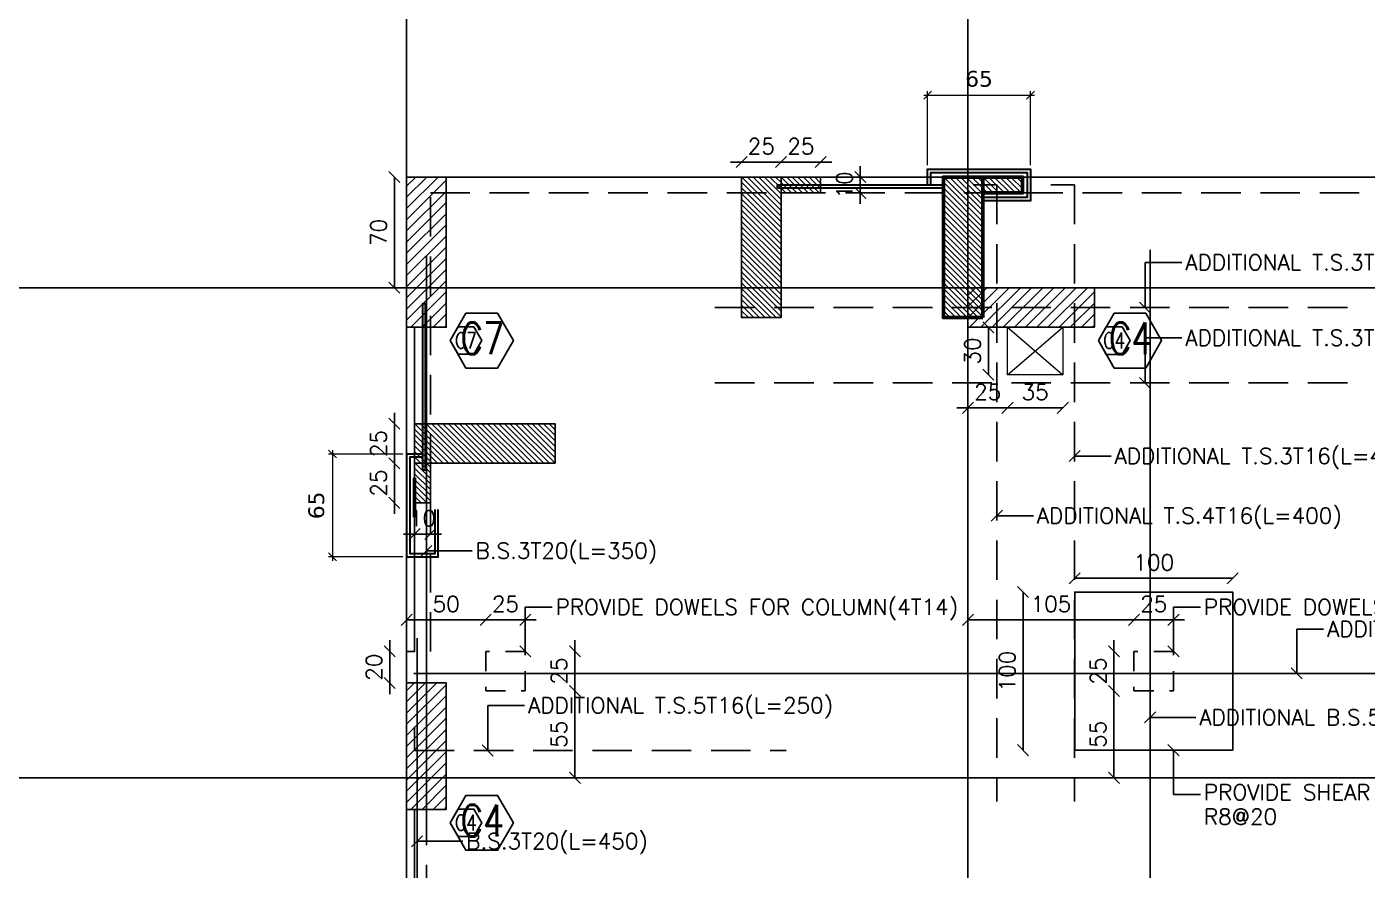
# Model space of a CAD drawing. Header units: inches. Extents: x -48 to 777, y -156 to 510.
# Drawn here: x 268.07 to 276.55, y 250.37 to 255.71 of the extents above; entities that cross this region are included whole.
import ezdxf
from ezdxf.enums import TextEntityAlignment as Align

# ---------------------------------------------------------------- set-up
doc = ezdxf.new("R2010")
doc.units = ezdxf.units.IN
doc.header["$MEASUREMENT"] = 0
doc.linetypes.add('HIDDEN', pattern=[0.375, 0.25, -0.125])
doc.linetypes.add('HIDDEN2', pattern=[0.1875, 0.125, -0.0625])
doc.layers.get('Defpoints').update_dxf_attribs({"lineweight": 5})
for name, color, linetype, lineweight in [('A-DIM', 9, 'Continuous', 5), ('A-PILLARS', 1, 'Continuous', 60), ('C-GLASS', 162, 'Continuous', 30), ('C-STONE', 42, 'Continuous', 30), ('H-PILLARS', 61, 'Continuous', 5), ('str-shaft', 1, 'Continuous', 5)]:
    doc.layers.add(name, color=color, linetype=linetype, lineweight=lineweight)
for name, color, linetype in [('Str-Axes', 8, 'Continuous'), ('str-col-hatch', 8, 'Continuous'), ('str-COL-TAG-100', 1, 'Continuous'), ('str-COL-TAG-50', 7, 'Continuous'), ('str-columns', 3, 'Continuous'), ('str-slab-bottom-reinf.', 1, 'Continuous'), ('str-slab-top', 1, 'Continuous'), ('str-sunken-slabs', 5, 'Continuous')]:
    doc.layers.add(name, color=color, linetype=linetype)
doc.styles.add('ROMAN', font='ROMANS.SHX')
doc.styles.add('ROMAND', font='verdana.ttf')
doc.styles.add('ROMANS', font='romans__.ttf', dxfattribs={"height": 0.14})
doc.dimstyles.new('M-1.50', dxfattribs={"dimtxt": 0.1, "dimasz": 0.05, "dimexe": 0.025, "dimexo": 0.025, "dimgap": 0.05, "dimtad": 1, "dimlfac": 100, "dimrnd": 0.5, "dimzin": 9, "dimdsep": 46, "dimtxsty": 'ROMAND', "dimblk": 'OBLIQUE', "dimcen": 1, "dimdle": 0.025, "dimclrd": 256, "dimclre": 256, "dimclrt": 2, "dimadec": 0, "dimazin": 0, "dimtfac": 0.666667, "dimtmove": 2, "dimatfit": 3, "dimfxl": 0.04, "dimtolj": 1, "dimtzin": 5, "dimlwd": -1, "dimlwe": -1, "dimarcsym": 0})
doc.dimstyles.new('structure', dxfattribs={"dimtxt": 0.1, "dimasz": 0.07, "dimexe": 0.18, "dimexo": 1, "dimgap": 0.05, "dimtad": 1, "dimdec": 1, "dimlfac": 100, "dimrnd": 0.5, "dimdsep": 46, "dimtxsty": 'ROMAN', "dimblk1": 'OBLIQUE', "dimblk2": 'OBLIQUE', "dimsah": 1, "dimcen": 0.009, "dimse1": 1, "dimse2": 1, "dimclrd": 4, "dimclre": 9, "dimclrt": 1, "dimadec": 0, "dimazin": 0, "dimtfac": 0.066667, "dimtdec": 1, "dimtix": 1, "dimtmove": 2, "dimatfit": 3, "dimldrblk": 'OBLIQUE', "dimfxl": 0.18, "dimtolj": 1, "dimarcsym": 0})
pattern_1 = [(315, (0, 0.291075), (0.0176776695, 0.0176776695), [])]
pattern_2 = [(315, (-55.031644, 0.05), (0.0176776695, 0.0176776695), [])]

# ---------------------------------------------------------------- blocks, each defined once
blk = doc.blocks.new('_Oblique')
at = {"color": 0, "linetype": 'ByBlock', "lineweight": -2}
blk.add_line((-0.5, -0.5), (0.5, 0.5), dxfattribs=at)
blk = doc.blocks.new('*D1384')
at = {"layer": 'A-DIM', "transparency": 16777216}
for p, q in [((273.7469, 255.2773), (274.447, 255.2773)), ((273.7719, 254.8334), (273.7719, 255.3023)), ((274.422, 254.8334), (274.422, 255.3023))]:
    blk.add_line(p, q, dxfattribs=at)
at = {"layer": 'Defpoints', "color": 0, "transparency": 16777216}
for p in [(274.422, 255.2773), (273.7719, 254.8084), (274.422, 254.8084)]:
    blk.add_point(p, dxfattribs=at)
at = {"layer": 'A-DIM', "transparency": 16777216, "xscale": 0.05, "yscale": 0.05, "zscale": 0.05, "rotation": 180}
blk.add_blockref('_Oblique', (273.7719, 255.2773), dxfattribs=at)
at = {"layer": 'A-DIM', "transparency": 16777216, "xscale": 0.05, "yscale": 0.05, "zscale": 0.05}
blk.add_blockref('_Oblique', (274.422, 255.2773), dxfattribs=at)
at = {"layer": 'A-DIM', "color": 2, "transparency": 16777216, "insert": (274.0969, 255.3793), "char_height": 0.1, "attachment_point": 5, "style": 'ROMAND'}
blk.add_mtext('\\A1;65', dxfattribs=at)
blk = doc.blocks.new('*D1393')
at = {"layer": 'A-DIM', "transparency": 16777216}
for p, q in [((270.4518, 253.0068), (269.9829, 253.0068)), ((270.0079, 253.0318), (270.0079, 252.3318)), ((270.4518, 252.3568), (269.9829, 252.3568))]:
    blk.add_line(p, q, dxfattribs=at)
at = {"layer": 'Defpoints', "color": 0, "transparency": 16777216}
for p in [(270.4768, 253.0068), (270.0079, 252.3568), (270.4768, 252.3568)]:
    blk.add_point(p, dxfattribs=at)
at = {"layer": 'A-DIM', "transparency": 16777216, "xscale": 0.05, "yscale": 0.05, "zscale": 0.05}
for p, rotation in [((270.0079, 253.0068), 90), ((270.0079, 252.3568), 270)]:
    blk.add_blockref('_Oblique', p, dxfattribs=dict(at, rotation=rotation))
at = {"layer": 'A-DIM', "color": 2, "transparency": 16777216, "insert": (269.906, 252.6818), "char_height": 0.1, "attachment_point": 5, "rotation": 90, "style": 'ROMAND'}
blk.add_mtext('\\A1;65', dxfattribs=at)
blk = doc.blocks.new('tags')
at = {"layer": 'str-COL-TAG-100', "color": 2}
blk.add_lwpolyline([(0.125, -0.2616), (0.325, -0.2616), (0.425, -0.0884), (0.325, 0.0848), (0.125, 0.0848), (0.025, -0.0884)], close=True, dxfattribs=at)
at = {"layer": 'str-COL-TAG-50', "color": 2}
blk.add_lwpolyline([(0.075, -0.175), (0.175, -0.175), (0.225, -0.0884), (0.175, -0.0018), (0.075, -0.0018), (0.025, -0.0884)], close=True, dxfattribs=at)
at = {"layer": 'str-COL-TAG-100', "color": 1, "style": 'ROMANS', "width": 0.699426}
blk.add_attdef('NUMBER', text='', height=0.2, dxfattribs=at).set_placement((0.0918, -0.1741), (0.3679, -0.1741), align=Align.FIT)
at = {"layer": 'str-COL-TAG-50', "color": 1, "style": 'ROMANS', "width": 0.697102}
blk.add_attdef('NUMBER', text='', height=0.1, dxfattribs=at).set_placement((0.0562, -0.1375), (0.1938, -0.1375), align=Align.FIT)
blk = doc.blocks.new('*D1984')
at = {"layer": 'Defpoints', "color": 0, "transparency": 16777216}
for p in [(274.2768, 253.8083), (274.1557, 253.5083), (274.2768, 253.5083)]:
    blk.add_point(p, dxfattribs=at)
at = {"layer": 'str-shaft', "color": 4, "lineweight": -2, "transparency": 16777216}
blk.add_line((274.1557, 253.8083), (274.1557, 253.5083), dxfattribs=at)
at = {"layer": 'str-shaft', "color": 4, "lineweight": -2, "transparency": 16777216, "xscale": 0.07, "yscale": 0.07, "zscale": 0.07}
for p, rotation in [((274.1557, 253.8083), 90), ((274.1557, 253.5083), 270)]:
    blk.add_blockref('_Oblique', p, dxfattribs=dict(at, rotation=rotation))
at = {"layer": 'str-shaft', "color": 1, "transparency": 16777216, "insert": (274.0557, 253.6583), "char_height": 0.1, "attachment_point": 5, "rotation": 90, "style": 'ROMAN'}
blk.add_mtext('\\A1;30', dxfattribs=at)
blk = doc.blocks.new('*D1985')
at = {"layer": 'Defpoints', "color": 0, "transparency": 16777216}
for p in [(274.2768, 253.5083), (274.6268, 253.5083), (274.6268, 253.2988)]:
    blk.add_point(p, dxfattribs=at)
at = {"layer": 'str-shaft', "color": 4, "lineweight": -2, "transparency": 16777216}
blk.add_line((274.2768, 253.2988), (274.6268, 253.2988), dxfattribs=at)
at = {"layer": 'str-shaft', "color": 4, "lineweight": -2, "transparency": 16777216, "xscale": 0.07, "yscale": 0.07, "zscale": 0.07, "rotation": 180}
blk.add_blockref('_Oblique', (274.2768, 253.2988), dxfattribs=at)
at = {"layer": 'str-shaft', "color": 4, "lineweight": -2, "transparency": 16777216, "xscale": 0.07, "yscale": 0.07, "zscale": 0.07}
blk.add_blockref('_Oblique', (274.6268, 253.2988), dxfattribs=at)
at = {"layer": 'str-shaft', "color": 1, "transparency": 16777216, "insert": (274.4518, 253.3988), "char_height": 0.1, "attachment_point": 5, "style": 'ROMAN'}
blk.add_mtext('\\A1;35', dxfattribs=at)
blk = doc.blocks.new('*D1986')
at = {"layer": 'Defpoints', "color": 0, "transparency": 16777216}
for p in [(274.0268, 253.5083), (274.2768, 253.5083), (274.0268, 253.2988)]:
    blk.add_point(p, dxfattribs=at)
at = {"layer": 'str-shaft', "color": 4, "lineweight": -2, "transparency": 16777216}
for p, q in [((274.0268, 253.2988), (273.9568, 253.2988)), ((274.2768, 253.2988), (274.0268, 253.2988)), ((274.2768, 253.2988), (274.3468, 253.2988))]:
    blk.add_line(p, q, dxfattribs=at)
at = {"layer": 'str-shaft', "color": 4, "lineweight": -2, "transparency": 16777216, "xscale": 0.07, "yscale": 0.07, "zscale": 0.07}
blk.add_blockref('_Oblique', (274.0268, 253.2988), dxfattribs=at)
at = {"layer": 'str-shaft', "color": 4, "lineweight": -2, "transparency": 16777216, "xscale": 0.07, "yscale": 0.07, "zscale": 0.07, "rotation": 180}
blk.add_blockref('_Oblique', (274.2768, 253.2988), dxfattribs=at)
at = {"layer": 'str-shaft', "color": 1, "transparency": 16777216, "insert": (274.1518, 253.3988), "char_height": 0.1, "attachment_point": 5, "style": 'ROMAN'}
blk.add_mtext('\\A1;25', dxfattribs=at)
blk = doc.blocks.new('*D2060')
at = {"layer": 'Defpoints', "color": 0, "transparency": 16777216}
for p in [(272.845, 254.8537), (272.845, 254.7584), (273.0951, 254.7584)]:
    blk.add_point(p, dxfattribs=at)
at = {"layer": 'str-sunken-slabs', "color": 4, "lineweight": -2, "transparency": 16777216}
for p, q in [((272.845, 254.8537), (272.775, 254.8537)), ((273.0951, 254.8537), (272.845, 254.8537)), ((273.0951, 254.8537), (273.1651, 254.8537))]:
    blk.add_line(p, q, dxfattribs=at)
at = {"layer": 'str-sunken-slabs', "color": 4, "lineweight": -2, "transparency": 16777216, "xscale": 0.07, "yscale": 0.07, "zscale": 0.07}
for p, rotation in [((272.845, 254.8537), 1.8255111649728e-08), ((273.0951, 254.8537), 180.0000000182551)]:
    blk.add_blockref('_Oblique', p, dxfattribs=dict(at, rotation=rotation))
at = {"layer": 'str-sunken-slabs', "color": 1, "transparency": 16777216, "insert": (272.9701, 254.9537), "char_height": 0.1, "attachment_point": 5, "rotation": 0, "style": 'ROMAN'}
blk.add_mtext('\\A1;25', dxfattribs=at)
blk = doc.blocks.new('*D2061')
at = {"layer": 'Defpoints', "color": 0, "transparency": 16777216}
for p in [(272.595, 254.8537), (272.595, 254.7584), (272.845, 254.7584)]:
    blk.add_point(p, dxfattribs=at)
at = {"layer": 'str-sunken-slabs', "color": 4, "lineweight": -2, "transparency": 16777216}
for p, q in [((272.595, 254.8537), (272.525, 254.8537)), ((272.845, 254.8537), (272.595, 254.8537)), ((272.845, 254.8537), (272.915, 254.8537))]:
    blk.add_line(p, q, dxfattribs=at)
at = {"layer": 'str-sunken-slabs', "color": 4, "lineweight": -2, "transparency": 16777216, "xscale": 0.07, "yscale": 0.07, "zscale": 0.07}
for p, rotation in [((272.595, 254.8537), 3.198264009929906e-09), ((272.845, 254.8537), 180.0000000031983)]:
    blk.add_blockref('_Oblique', p, dxfattribs=dict(at, rotation=rotation))
at = {"layer": 'str-sunken-slabs', "color": 1, "transparency": 16777216, "insert": (272.72, 254.9537), "char_height": 0.1, "attachment_point": 5, "rotation": 0, "style": 'ROMAN'}
blk.add_mtext('\\A1;25', dxfattribs=at)
blk = doc.blocks.new('*D2062')
at = {"layer": 'Defpoints', "color": 0, "transparency": 16777216}
for p in [(273.0951, 254.7584), (273.0951, 254.6584), (273.3459, 254.6584)]:
    blk.add_point(p, dxfattribs=at)
at = {"layer": 'str-sunken-slabs', "color": 4, "lineweight": -2, "transparency": 16777216}
for p, q in [((273.3459, 254.7584), (273.3459, 254.8284)), ((273.3459, 254.7584), (273.3459, 254.6584)), ((273.3459, 254.6584), (273.3459, 254.5884))]:
    blk.add_line(p, q, dxfattribs=at)
at = {"layer": 'str-sunken-slabs', "color": 4, "lineweight": -2, "transparency": 16777216, "xscale": 0.07, "yscale": 0.07, "zscale": 0.07}
for p, rotation in [((273.3459, 254.7584), 270), ((273.3459, 254.6584), 90)]:
    blk.add_blockref('_Oblique', p, dxfattribs=dict(at, rotation=rotation))
at = {"layer": 'str-sunken-slabs', "color": 1, "transparency": 16777216, "insert": (273.2459, 254.7084), "char_height": 0.1, "attachment_point": 5, "rotation": 90, "style": 'ROMAN'}
blk.add_mtext('\\A1;10', dxfattribs=at)
blk = doc.blocks.new('*D2063')
at = {"layer": 'Defpoints', "color": 0, "transparency": 16777216}
for p in [(270.5268, 253.1979), (270.3992, 252.9479), (270.5268, 252.9479)]:
    blk.add_point(p, dxfattribs=at)
at = {"layer": 'str-sunken-slabs', "color": 4, "lineweight": -2, "transparency": 16777216}
for p, q in [((270.3992, 253.1979), (270.3992, 253.2679)), ((270.3992, 253.1979), (270.3992, 252.9479)), ((270.3992, 252.9479), (270.3992, 252.8779))]:
    blk.add_line(p, q, dxfattribs=at)
at = {"layer": 'str-sunken-slabs', "color": 4, "lineweight": -2, "transparency": 16777216, "xscale": 0.07, "yscale": 0.07, "zscale": 0.07}
for p, rotation in [((270.3992, 253.1979), 270), ((270.3992, 252.9479), 90)]:
    blk.add_blockref('_Oblique', p, dxfattribs=dict(at, rotation=rotation))
at = {"layer": 'str-sunken-slabs', "color": 1, "transparency": 16777216, "insert": (270.2992, 253.0729), "char_height": 0.1, "attachment_point": 5, "rotation": 90, "style": 'ROMAN'}
blk.add_mtext('\\A1;25', dxfattribs=at)
blk = doc.blocks.new('*D2064')
at = {"layer": 'Defpoints', "color": 0, "transparency": 16777216}
for p in [(270.3992, 252.9479), (270.5268, 252.9479), (270.5268, 252.6978)]:
    blk.add_point(p, dxfattribs=at)
at = {"layer": 'str-sunken-slabs', "color": 4, "lineweight": -2, "transparency": 16777216}
for p, q in [((270.3992, 252.9479), (270.3992, 253.0179)), ((270.3992, 252.6978), (270.3992, 252.9479)), ((270.3992, 252.6978), (270.3992, 252.6278))]:
    blk.add_line(p, q, dxfattribs=at)
at = {"layer": 'str-sunken-slabs', "color": 4, "lineweight": -2, "transparency": 16777216, "xscale": 0.07, "yscale": 0.07, "zscale": 0.07}
for p, rotation in [((270.3992, 252.9479), 270), ((270.3992, 252.6978), 90)]:
    blk.add_blockref('_Oblique', p, dxfattribs=dict(at, rotation=rotation))
at = {"layer": 'str-sunken-slabs', "color": 1, "transparency": 16777216, "insert": (270.2992, 252.8229), "char_height": 0.1, "attachment_point": 5, "rotation": 90, "style": 'ROMAN'}
blk.add_mtext('\\A1;25', dxfattribs=at)
blk = doc.blocks.new('*D2065')
at = {"layer": 'Defpoints', "color": 0, "transparency": 16777216}
for p in [(270.5268, 252.6978), (270.6268, 252.6978), (270.6268, 252.5)]:
    blk.add_point(p, dxfattribs=at)
at = {"layer": 'str-sunken-slabs', "color": 4, "lineweight": -2, "transparency": 16777216}
for p, q in [((270.5268, 252.5), (270.4568, 252.5)), ((270.5268, 252.5), (270.6268, 252.5)), ((270.6268, 252.5), (270.6968, 252.5))]:
    blk.add_line(p, q, dxfattribs=at)
at = {"layer": 'str-sunken-slabs', "color": 4, "lineweight": -2, "transparency": 16777216, "xscale": 0.07, "yscale": 0.07, "zscale": 0.07}
blk.add_blockref('_Oblique', (270.5268, 252.5), dxfattribs=at)
at = {"layer": 'str-sunken-slabs', "color": 4, "lineweight": -2, "transparency": 16777216, "xscale": 0.07, "yscale": 0.07, "zscale": 0.07, "rotation": 180}
blk.add_blockref('_Oblique', (270.6268, 252.5), dxfattribs=at)
at = {"layer": 'str-sunken-slabs', "color": 1, "transparency": 16777216, "insert": (270.5768, 252.6), "char_height": 0.1, "attachment_point": 5, "style": 'ROMAN'}
blk.add_mtext('\\A1;10', dxfattribs=at)
blk = doc.blocks.new('*D2066')
at = {"layer": 'Defpoints', "color": 0, "transparency": 16777216}
for p in [(270.4768, 251.7584), (270.3698, 251.5584), (270.4768, 251.5584)]:
    blk.add_point(p, dxfattribs=at)
at = {"layer": 'str-sunken-slabs', "color": 4, "lineweight": -2, "transparency": 16777216}
for p, q in [((270.3698, 251.7584), (270.3698, 251.8284)), ((270.3698, 251.7584), (270.3698, 251.5584)), ((270.3698, 251.5584), (270.3698, 251.4884))]:
    blk.add_line(p, q, dxfattribs=at)
at = {"layer": 'str-sunken-slabs', "color": 4, "lineweight": -2, "transparency": 16777216, "xscale": 0.07, "yscale": 0.07, "zscale": 0.07}
for p, rotation in [((270.3698, 251.7584), 270), ((270.3698, 251.5584), 90)]:
    blk.add_blockref('_Oblique', p, dxfattribs=dict(at, rotation=rotation))
at = {"layer": 'str-sunken-slabs', "color": 1, "transparency": 16777216, "insert": (270.2698, 251.6584), "char_height": 0.1, "attachment_point": 5, "rotation": 90, "style": 'ROMAN'}
blk.add_mtext('\\A1;20', dxfattribs=at)
blk = doc.blocks.new('*D2142')
at = {"layer": 'Defpoints', "color": 0, "transparency": 16777216}
for p in [(270.4768, 254.7584), (270.3992, 254.0583), (270.4768, 254.0583)]:
    blk.add_point(p, dxfattribs=at)
at = {"layer": 'str-sunken-slabs', "color": 4, "lineweight": -2, "transparency": 16777216}
blk.add_line((270.3992, 254.7584), (270.3992, 254.0583), dxfattribs=at)
at = {"layer": 'str-sunken-slabs', "color": 4, "lineweight": -2, "transparency": 16777216, "xscale": 0.07, "yscale": 0.07, "zscale": 0.07}
for p, rotation in [((270.3992, 254.7584), 90), ((270.3992, 254.0583), 270)]:
    blk.add_blockref('_Oblique', p, dxfattribs=dict(at, rotation=rotation))
at = {"layer": 'str-sunken-slabs', "color": 1, "transparency": 16777216, "insert": (270.2992, 254.4084), "char_height": 0.1, "attachment_point": 5, "rotation": 90, "style": 'ROMAN'}
blk.add_mtext('\\A1;70', dxfattribs=at)
blk = doc.blocks.new('*D2169')
at = {"layer": 'Defpoints', "color": 0, "transparency": 16777216}
for p in [(275.0768, 251.5084), (274.9504, 250.9584), (275.0768, 250.9584)]:
    blk.add_point(p, dxfattribs=at)
at = {"layer": 'str-sunken-slabs', "color": 4, "lineweight": -2, "transparency": 16777216}
blk.add_line((274.9504, 251.5084), (274.9504, 250.9584), dxfattribs=at)
at = {"layer": 'str-sunken-slabs', "color": 4, "lineweight": -2, "transparency": 16777216, "xscale": 0.07, "yscale": 0.07, "zscale": 0.07}
for p, rotation in [((274.9504, 251.5084), 90), ((274.9504, 250.9584), 270)]:
    blk.add_blockref('_Oblique', p, dxfattribs=dict(at, rotation=rotation))
at = {"layer": 'str-sunken-slabs', "color": 1, "transparency": 16777216, "insert": (274.8504, 251.2334), "char_height": 0.1, "attachment_point": 5, "rotation": 90, "style": 'ROMAN'}
blk.add_mtext('\\A1;55', dxfattribs=at)
blk = doc.blocks.new('*D2170')
at = {"layer": 'Defpoints', "color": 0, "transparency": 16777216}
for p in [(275.0768, 251.7584), (274.9504, 251.5084), (275.0768, 251.5084)]:
    blk.add_point(p, dxfattribs=at)
at = {"layer": 'str-sunken-slabs', "color": 4, "lineweight": -2, "transparency": 16777216}
for p, q in [((274.9504, 251.7584), (274.9504, 251.8284)), ((274.9504, 251.7584), (274.9504, 251.5084)), ((274.9504, 251.5084), (274.9504, 251.4384))]:
    blk.add_line(p, q, dxfattribs=at)
at = {"layer": 'str-sunken-slabs', "color": 4, "lineweight": -2, "transparency": 16777216, "xscale": 0.07, "yscale": 0.07, "zscale": 0.07}
for p, rotation in [((274.9504, 251.7584), 270), ((274.9504, 251.5084), 90)]:
    blk.add_blockref('_Oblique', p, dxfattribs=dict(at, rotation=rotation))
at = {"layer": 'str-sunken-slabs', "color": 1, "transparency": 16777216, "insert": (274.8504, 251.6334), "char_height": 0.1, "attachment_point": 5, "rotation": 90, "style": 'ROMAN'}
blk.add_mtext('\\A1;25', dxfattribs=at)
blk = doc.blocks.new('*D2171')
at = {"layer": 'Defpoints', "color": 0, "transparency": 16777216}
for p in [(275.3268, 251.9579), (275.0768, 251.7584), (275.3268, 251.7584)]:
    blk.add_point(p, dxfattribs=at)
at = {"layer": 'str-sunken-slabs', "color": 4, "lineweight": -2, "transparency": 16777216}
for p, q in [((275.0768, 251.9579), (275.0068, 251.9579)), ((275.0768, 251.9579), (275.3268, 251.9579)), ((275.3268, 251.9579), (275.3968, 251.9579))]:
    blk.add_line(p, q, dxfattribs=at)
at = {"layer": 'str-sunken-slabs', "color": 4, "lineweight": -2, "transparency": 16777216, "xscale": 0.07, "yscale": 0.07, "zscale": 0.07}
blk.add_blockref('_Oblique', (275.0768, 251.9579), dxfattribs=at)
at = {"layer": 'str-sunken-slabs', "color": 4, "lineweight": -2, "transparency": 16777216, "xscale": 0.07, "yscale": 0.07, "zscale": 0.07, "rotation": 180}
blk.add_blockref('_Oblique', (275.3268, 251.9579), dxfattribs=at)
at = {"layer": 'str-sunken-slabs', "color": 1, "transparency": 16777216, "insert": (275.2018, 252.0579), "char_height": 0.1, "attachment_point": 5, "style": 'ROMAN'}
blk.add_mtext('\\A1;25', dxfattribs=at)
blk = doc.blocks.new('*D2172')
at = {"layer": 'Defpoints', "color": 0, "transparency": 16777216}
for p in [(274.0268, 251.9579), (274.0268, 251.7584), (275.0768, 251.7584)]:
    blk.add_point(p, dxfattribs=at)
at = {"layer": 'str-sunken-slabs', "color": 4, "lineweight": -2, "transparency": 16777216}
blk.add_line((275.0768, 251.9579), (274.0268, 251.9579), dxfattribs=at)
at = {"layer": 'str-sunken-slabs', "color": 4, "lineweight": -2, "transparency": 16777216, "xscale": 0.07, "yscale": 0.07, "zscale": 0.07}
for p, rotation in [((274.0268, 251.9579), 179.9999999999985), ((275.0768, 251.9579), 359.9999999999985)]:
    blk.add_blockref('_Oblique', p, dxfattribs=dict(at, rotation=rotation))
at = {"layer": 'str-sunken-slabs', "color": 1, "transparency": 16777216, "insert": (274.5518, 252.0579), "char_height": 0.1, "attachment_point": 5, "style": 'ROMAN'}
blk.add_mtext('\\A1;105', dxfattribs=at)
blk = doc.blocks.new('*D2173')
at = {"layer": 'Defpoints', "color": 0, "transparency": 16777216}
for p in [(270.9768, 251.9579), (270.9768, 251.7584), (271.2268, 251.7584)]:
    blk.add_point(p, dxfattribs=at)
at = {"layer": 'str-sunken-slabs', "color": 4, "lineweight": -2, "transparency": 16777216}
for p, q in [((270.9768, 251.9579), (270.9068, 251.9579)), ((271.2268, 251.9579), (270.9768, 251.9579)), ((271.2268, 251.9579), (271.2968, 251.9579))]:
    blk.add_line(p, q, dxfattribs=at)
at = {"layer": 'str-sunken-slabs', "color": 4, "lineweight": -2, "transparency": 16777216, "xscale": 0.07, "yscale": 0.07, "zscale": 0.07}
blk.add_blockref('_Oblique', (270.9768, 251.9579), dxfattribs=at)
at = {"layer": 'str-sunken-slabs', "color": 4, "lineweight": -2, "transparency": 16777216, "xscale": 0.07, "yscale": 0.07, "zscale": 0.07, "rotation": 180}
blk.add_blockref('_Oblique', (271.2268, 251.9579), dxfattribs=at)
at = {"layer": 'str-sunken-slabs', "color": 1, "transparency": 16777216, "insert": (271.1018, 252.0579), "char_height": 0.1, "attachment_point": 5, "style": 'ROMAN'}
blk.add_mtext('\\A1;25', dxfattribs=at)
blk = doc.blocks.new('*D2174')
at = {"layer": 'Defpoints', "color": 0, "transparency": 16777216}
for p in [(270.4768, 251.9579), (270.4768, 251.7584), (270.9768, 251.7584)]:
    blk.add_point(p, dxfattribs=at)
at = {"layer": 'str-sunken-slabs', "color": 4, "lineweight": -2, "transparency": 16777216}
blk.add_line((270.9768, 251.9579), (270.4768, 251.9579), dxfattribs=at)
at = {"layer": 'str-sunken-slabs', "color": 4, "lineweight": -2, "transparency": 16777216, "xscale": 0.07, "yscale": 0.07, "zscale": 0.07}
for p, rotation in [((270.4768, 251.9579), 180.0000000133402), ((270.9768, 251.9579), 1.334020893750676e-08)]:
    blk.add_blockref('_Oblique', p, dxfattribs=dict(at, rotation=rotation))
at = {"layer": 'str-sunken-slabs', "color": 1, "transparency": 16777216, "insert": (270.7268, 252.0579), "char_height": 0.1, "attachment_point": 5, "rotation": 0, "style": 'ROMAN'}
blk.add_mtext('\\A1;50', dxfattribs=at)
blk = doc.blocks.new('*D2175')
at = {"layer": 'Defpoints', "color": 0, "transparency": 16777216}
for p in [(271.2268, 251.7584), (271.2268, 251.5084), (271.5408, 251.5084)]:
    blk.add_point(p, dxfattribs=at)
at = {"layer": 'str-sunken-slabs', "color": 4, "lineweight": -2, "transparency": 16777216}
for p, q in [((271.5408, 251.7584), (271.5408, 251.8284)), ((271.5408, 251.7584), (271.5408, 251.5084)), ((271.5408, 251.5084), (271.5408, 251.4384))]:
    blk.add_line(p, q, dxfattribs=at)
at = {"layer": 'str-sunken-slabs', "color": 4, "lineweight": -2, "transparency": 16777216, "xscale": 0.07, "yscale": 0.07, "zscale": 0.07}
for p, rotation in [((271.5408, 251.7584), 270), ((271.5408, 251.5084), 90)]:
    blk.add_blockref('_Oblique', p, dxfattribs=dict(at, rotation=rotation))
at = {"layer": 'str-sunken-slabs', "color": 1, "transparency": 16777216, "insert": (271.4408, 251.6334), "char_height": 0.1, "attachment_point": 5, "rotation": 90, "style": 'ROMAN'}
blk.add_mtext('\\A1;25', dxfattribs=at)
blk = doc.blocks.new('*D2176')
at = {"layer": 'Defpoints', "color": 0, "transparency": 16777216}
for p in [(271.2268, 251.5084), (271.2268, 250.9584), (271.5408, 250.9584)]:
    blk.add_point(p, dxfattribs=at)
at = {"layer": 'str-sunken-slabs', "color": 4, "lineweight": -2, "transparency": 16777216}
blk.add_line((271.5408, 251.5084), (271.5408, 250.9584), dxfattribs=at)
at = {"layer": 'str-sunken-slabs', "color": 4, "lineweight": -2, "transparency": 16777216, "xscale": 0.07, "yscale": 0.07, "zscale": 0.07}
for p, rotation in [((271.5408, 251.5084), 90), ((271.5408, 250.9584), 270)]:
    blk.add_blockref('_Oblique', p, dxfattribs=dict(at, rotation=rotation))
at = {"layer": 'str-sunken-slabs', "color": 1, "transparency": 16777216, "insert": (271.4408, 251.2334), "char_height": 0.1, "attachment_point": 5, "rotation": 90, "style": 'ROMAN'}
blk.add_mtext('\\A1;55', dxfattribs=at)
blk = doc.blocks.new('*D2185')
at = {"layer": 'Defpoints', "color": 0, "transparency": 16777216}
for p in [(275.7018, 252.2209), (274.7018, 252.1334), (275.7018, 252.1334)]:
    blk.add_point(p, dxfattribs=at)
at = {"layer": 'str-sunken-slabs', "color": 4, "lineweight": -2, "transparency": 16777216}
blk.add_line((274.7018, 252.2209), (275.7018, 252.2209), dxfattribs=at)
at = {"layer": 'str-sunken-slabs', "color": 4, "lineweight": -2, "transparency": 16777216, "xscale": 0.07, "yscale": 0.07, "zscale": 0.07, "rotation": 180}
blk.add_blockref('_Oblique', (274.7018, 252.2209), dxfattribs=at)
at = {"layer": 'str-sunken-slabs', "color": 4, "lineweight": -2, "transparency": 16777216, "xscale": 0.07, "yscale": 0.07, "zscale": 0.07}
blk.add_blockref('_Oblique', (275.7018, 252.2209), dxfattribs=at)
at = {"layer": 'str-sunken-slabs', "color": 1, "transparency": 16777216, "insert": (275.2018, 252.3209), "char_height": 0.1, "attachment_point": 5, "style": 'ROMAN'}
blk.add_mtext('\\A1;100', dxfattribs=at)
blk = doc.blocks.new('*D2186')
at = {"layer": 'Defpoints', "color": 0, "transparency": 16777216}
for p in [(274.5156, 252.1334), (274.3751, 251.1334), (274.5156, 251.1334)]:
    blk.add_point(p, dxfattribs=at)
at = {"layer": 'str-sunken-slabs', "color": 4, "lineweight": -2, "transparency": 16777216}
blk.add_line((274.3751, 252.1334), (274.3751, 251.1334), dxfattribs=at)
at = {"layer": 'str-sunken-slabs', "color": 4, "lineweight": -2, "transparency": 16777216, "xscale": 0.07, "yscale": 0.07, "zscale": 0.07}
for p, rotation in [((274.3751, 252.1334), 90), ((274.3751, 251.1334), 270)]:
    blk.add_blockref('_Oblique', p, dxfattribs=dict(at, rotation=rotation))
at = {"layer": 'str-sunken-slabs', "color": 1, "transparency": 16777216, "insert": (274.2751, 251.6334), "char_height": 0.1, "attachment_point": 5, "rotation": 90, "style": 'ROMAN'}
blk.add_mtext('\\A1;100', dxfattribs=at)

msp = doc.modelspace()

# ---------------------------------------------------------------- hatches: boundary and pattern name
at = {"layer": 'H-PILLARS'}
h = msp.add_hatch(dxfattribs=at)
h.set_pattern_fill('ANSI31', color=256, scale=0.2, angle=270)
h.paths.add_polyline_path([(274.12192, 253.86974), (273.87192, 253.86974), (273.87192, 254.75845), (274.12192, 254.75845)])
h = msp.add_hatch(dxfattribs=at)
h.set_pattern_fill('ANSI31', color=256, scale=0.2, angle=270)
h.paths.add_polyline_path([(274.12192, 254.75845), (274.37196, 254.75845), (274.37196, 254.65845), (274.12192, 254.65845)])
at = {"layer": 'str-col-hatch'}
h = msp.add_hatch(dxfattribs=at)
h.set_pattern_fill('ANSI31', color=256, scale=0.4)
h.set_pattern_definition([(45, (-425.65302, 203.099195), (-0.035355339, 0.035355339), [])])
h.paths.add_polyline_path([(270.47678, 254.75845), (270.47678, 253.80844), (270.72678, 253.80844), (270.72678, 254.75845)])
h = msp.add_hatch(dxfattribs=at)
h.set_pattern_fill('ANSI31', color=256, scale=0.4)
h.set_pattern_definition([(45, (-421.55302, 203.09906), (-0.035355339, 0.035355339), [])])
h.paths.add_polyline_path([(274.02678, 254.05831), (274.02678, 253.80831), (274.82678, 253.80831), (274.82678, 254.05831)])
h = msp.add_hatch(dxfattribs=at)
h.set_pattern_fill('ANSI31', color=256, scale=0.4)
h.set_pattern_definition([(45, (-425.65302, 200.0492), (-0.035355339, 0.035355339), [])])
h.paths.add_polyline_path([(270.47678, 251.55845), (270.47678, 250.75845), (270.72678, 250.75845), (270.72678, 251.55845)])
at = {"layer": 'str-sunken-slabs'}
h = msp.add_hatch(dxfattribs=at)
h.set_pattern_fill('ANSI31', color=8, scale=0.2, angle=270)
h.set_pattern_definition(pattern_2)
h.paths.add_polyline_path([(272.84504, 253.86974), (272.59504, 253.86974), (272.59504, 254.75845), (272.84504, 254.75845)])
h = msp.add_hatch(dxfattribs=at)
h.set_pattern_fill('ANSI31', color=8, scale=0.2, angle=270)
h.set_pattern_definition(pattern_2)
h.paths.add_polyline_path([(272.84504, 254.75845), (273.09508, 254.75845), (273.09508, 254.65845), (272.84504, 254.65845)])
h = msp.add_hatch(dxfattribs=at)
h.set_pattern_fill('ANSI31', color=8, scale=0.2, angle=270)
h.set_pattern_definition(pattern_1)
h.paths.add_polyline_path([(271.41549, 252.94788), (271.41549, 253.19788), (270.52678, 253.19788), (270.52678, 252.94788)])
h = msp.add_hatch(dxfattribs=at)
h.set_pattern_fill('ANSI31', color=8, scale=0.2, angle=270)
h.set_pattern_definition(pattern_1)
h.paths.add_polyline_path([(270.52678, 252.94788), (270.52678, 252.69784), (270.62678, 252.69784), (270.62678, 252.94788)])

# ---------------------------------------------------------------- linework, layer by layer
at = {"layer": 'A-PILLARS'}
for p, q in [((273.92192, 254.75845), (274.17192, 254.75845)), ((270.52678, 252.85681), (270.52678, 252.60681))]:
    msp.add_line(p, q, dxfattribs=at)
for points in [[(274.12192, 253.86974), (273.87192, 253.86974), (273.87192, 254.75845), (274.12192, 254.75845)], [(274.12192, 254.75845), (274.37196, 254.75845), (274.37196, 254.65845), (274.12192, 254.65845)]]:
    msp.add_lwpolyline(points, close=True, dxfattribs=at)
at = {"layer": 'C-GLASS'}
for points in [[(272.82192, 254.68845), (272.82192, 254.70845), (273.87192, 254.70845), (273.87192, 254.68845)], [(270.59678, 253.95681), (270.57678, 253.95681), (270.57678, 252.90681), (270.59678, 252.90681)]]:
    msp.add_lwpolyline(points, close=True, dxfattribs=at)
at = {"layer": 'C-STONE'}
for points in [[(273.77192, 254.70845), (273.77192, 254.80845), (274.42196, 254.80845), (274.42196, 254.60845), (274.12192, 254.60845)], [(273.79192, 254.70845), (273.79192, 254.78845), (274.40196, 254.78845), (274.40196, 254.62845), (274.12192, 254.62845)], [(270.57678, 253.00681), (270.47678, 253.00681), (270.47678, 252.35677), (270.67678, 252.35677), (270.67678, 252.65681)], [(270.57678, 252.98681), (270.49678, 252.98681), (270.49678, 252.37677), (270.65678, 252.37677), (270.65678, 252.65681)]]:
    msp.add_lwpolyline(points, dxfattribs=at)
at = {"layer": 'Str-Axes', "ltscale": 0.1}
for p, q in [((270.47678, 221.25688), (270.47678, 260.35831)), ((274.02678, 221.25688), (274.02678, 260.35831)), ((292.62657, 254.05831), (264.32678, 254.05831)), ((292.62657, 250.95845), (264.32678, 250.95845))]:
    msp.add_line(p, q, dxfattribs=at)
at = {"layer": 'str-columns'}
for points in [[(270.47678, 254.75845), (270.72678, 254.75845), (270.72678, 253.80845), (270.47678, 253.80845)], [(274.82678, 253.80831), (274.82678, 254.05831), (274.02678, 254.05831), (274.02678, 253.80831)], [(270.47678, 250.75845), (270.72678, 250.75845), (270.72678, 251.55845), (270.47678, 251.55845)]]:
    msp.add_lwpolyline(points, close=True, dxfattribs=at)
at = {"layer": 'str-shaft'}
for p, q in [((274.27678, 253.80831), (274.62678, 253.50831)), ((274.27678, 253.50831), (274.62678, 253.80831))]:
    msp.add_line(p, q, dxfattribs=at)
msp.add_lwpolyline([(274.27678, 253.80831), (274.62678, 253.80831), (274.62678, 253.50831), (274.27678, 253.50831)], close=True, dxfattribs=at)
at = {"layer": 'str-slab-bottom-reinf.'}
for p, q in [((270.60178, 250.75845), (270.60178, 254.25845)), ((275.17915, 247.30845), (275.17915, 254.29731)), ((270.54266, 247.34115), (270.54266, 251.84183)), ((278.52239, 251.61932), (270.52239, 251.61932))]:
    msp.add_line(p, q, dxfattribs=at)
at = {"layer": 'str-slab-top', "linetype": 'HIDDEN'}
for p, q in [((272.42678, 253.93331), (276.42678, 253.93331)), ((272.42678, 253.45605), (276.42678, 253.45605)), ((270.60178, 249.40845), (270.60178, 252.90845))]:
    msp.add_line(p, q, dxfattribs=at)
for points in [[(274.0594, 254.71018), (274.2094, 254.71018), (274.2094, 250.80845)], [(274.55102, 254.71018), (274.70102, 254.71018), (274.70102, 250.80845)], [(270.52678, 251.28131), (270.52678, 251.13131), (272.87678, 251.13131)]]:
    msp.add_lwpolyline(points, dxfattribs=at)
at = {"layer": 'str-sunken-slabs'}
msp.add_lwpolyline([(273.77678, 228.60688), (273.77678, 240.25696), (273.82678, 240.25696), (273.82678, 240.95688), (270.97678, 240.95688), (270.97678, 247.30845), (270.47678, 247.30845), (270.47678, 248.30845), (270.52678, 248.30845), (270.52678, 250.75845), (270.47678, 250.75845), (270.47678, 251.75845), (270.52678, 251.75845), (270.52678, 253.80845), (270.47678, 253.80845), (270.47678, 254.75845), (274.82658, 254.75845), (274.82658, 254.75845), (277.92678, 254.75845)], dxfattribs=at)
for points in [[(272.84504, 253.86974), (272.59504, 253.86974), (272.59504, 254.75845), (272.84504, 254.75845)], [(272.84504, 254.75845), (273.09508, 254.75845), (273.09508, 254.65845), (272.84504, 254.65845)], [(271.41549, 252.94788), (271.41549, 253.19788), (270.52678, 253.19788), (270.52678, 252.94788)], [(270.52678, 252.94788), (270.52678, 252.69784), (270.62678, 252.69784), (270.62678, 252.94788)], [(274.70177, 251.13345), (275.70177, 251.13345), (275.70177, 252.13345), (274.70177, 252.13345)]]:
    msp.add_lwpolyline(points, close=True, dxfattribs=at)
at = {"layer": 'str-sunken-slabs', "linetype": 'HIDDEN'}
msp.add_lwpolyline([(270.62676, 251.75678), (270.62676, 254.65845), (287.97678, 254.65929), (287.9769, 252.30864), (286.42678, 252.30864)], dxfattribs=at)
at = {"layer": 'str-sunken-slabs', "linetype": 'HIDDEN2'}
for points in [[(271.22679, 251.75845), (270.97678, 251.75845), (270.97678, 251.50845), (271.22679, 251.50845)], [(275.32678, 251.75845), (275.07677, 251.75845), (275.07677, 251.50845), (275.32678, 251.50845)]]:
    msp.add_lwpolyline(points, close=True, dxfattribs=at)

# ---------------------------------------------------------------- block references
at = {"layer": 'str-columns'}
ref = msp.add_blockref('tags', (270.72678, 253.81229), dxfattribs=at)
ref.add_attrib('NUMBER', 'C7', dxfattribs={"layer": 'str-COL-TAG-50', "color": 1, "height": 0.1, "style": 'ROMANS', "width": 0.63631}).set_placement((270.78297, 253.67479), (270.92056, 253.67479), align=Align.FIT)
ref.add_attrib('NUMBER', 'C7', dxfattribs={"layer": 'str-COL-TAG-100', "color": 1, "height": 0.2, "style": 'ROMANS', "width": 0.638431}).set_placement((270.81862, 253.63823), (271.09471, 253.63823), align=Align.FIT)
ref = msp.add_blockref('tags', (274.82678, 253.81215), dxfattribs=at)
ref.add_attrib('NUMBER', 'C4', dxfattribs={"layer": 'str-COL-TAG-50', "color": 1, "height": 0.1, "style": 'ROMANS', "width": 0.63631}).set_placement((274.88297, 253.67465), (275.02056, 253.67465), align=Align.FIT)
ref.add_attrib('NUMBER', 'C4', dxfattribs={"layer": 'str-COL-TAG-100', "color": 1, "height": 0.2, "style": 'ROMANS', "width": 0.638431}).set_placement((274.91862, 253.6381), (275.19471, 253.6381), align=Align.FIT)
ref = msp.add_blockref('tags', (270.72678, 250.76229), dxfattribs=at)
ref.add_attrib('NUMBER', 'C4', dxfattribs={"layer": 'str-COL-TAG-50', "color": 1, "height": 0.1, "style": 'ROMANS', "width": 0.63631}).set_placement((270.78297, 250.62479), (270.92056, 250.62479), align=Align.FIT)
ref.add_attrib('NUMBER', 'C4', dxfattribs={"layer": 'str-COL-TAG-100', "color": 1, "height": 0.2, "style": 'ROMANS', "width": 0.638431}).set_placement((270.81862, 250.58824), (271.09471, 250.58824), align=Align.FIT)

# ---------------------------------------------------------------- texts
at = {"layer": 'str-slab-bottom-reinf.', "style": 'ROMAN'}
for s, p in [('B.S.3T20(L=350)', (270.91301, 252.34488)), ('PROVIDE DOWELS FOR COLUMN(4T14)', (271.41919, 251.98908)), ('PROVIDE DOWELS FOR COLUMN(4T14)', (275.51918, 251.98908)), ('ADDITIONAL B.S.3T16(L=800)', (276.29878, 251.84995)), ('ADDITIONAL B.S.5T16(L=700)', (275.49038, 251.2914)), ('PROVIDE SHEAR REINFORCEMENT', (275.51918, 250.8171)), ('R8@20', (275.51918, 250.66275)), ('B.S.3T20(L=450)', (270.8539, 250.50791))]:
    msp.add_text(s, height=0.1, dxfattribs=at).set_placement(p)
at = {"layer": 'str-slab-top', "style": 'ROMAN'}
for s, p in [('ADDITIONAL T.S.3T25(L=400)', (275.4024, 254.16911)), ('ADDITIONAL T.S.3T25(L=400)', (275.4024, 253.69185)), ('ADDITIONAL T.S.3T16(L=400)', (274.95441, 252.94429)), ('ADDITIONAL T.S.4T16(L=400)', (274.46278, 252.56721)), ('ADDITIONAL T.S.5T16(L=250)', (271.24536, 251.36711))]:
    msp.add_text(s, height=0.1, dxfattribs=at).set_placement(p)

# ---------------------------------------------------------------- dimensions: what is measured, and where the dimension line sits
at = {"layer": 'A-DIM'}
for base, p1, p2, angle, picture, middle in [((274.42196, 255.27729), (273.77192, 254.80845), (274.42196, 254.80845), 180, '*D1384', (274.09694, 255.37927)), ((270.00794, 252.35677), (270.47678, 253.00681), (270.47678, 252.35677), 90, '*D1393', (269.90596, 252.68179))]:
    dim = msp.add_linear_dim(base=base, p1=p1, p2=p2, angle=angle, dimstyle='M-1.50', dxfattribs=at)
    dim.commit()
    dim.dimension.update_dxf_attribs({"geometry": picture, "text_midpoint": middle})
at = {"layer": 'str-shaft'}
for p1, p2, distance, picture, middle in [((274.27678, 253.80831), (274.27678, 253.50831), -0.12104, '*D1984', (274.05574, 253.65831)), ((274.27678, 253.50831), (274.02678, 253.50831), 0.20952, '*D1986', (274.15178, 253.39879)), ((274.27678, 253.50831), (274.62678, 253.50831), -0.20952, '*D1985', (274.45178, 253.39879))]:
    dim = msp.add_aligned_dim(p1=p1, p2=p2, distance=distance, dimstyle='structure', override={"dimfxl": 0.04}, dxfattribs=at)
    dim.commit()
    dim.dimension.update_dxf_attribs({"geometry": picture, "text_midpoint": middle})
at = {"layer": 'str-sunken-slabs'}
for p1, p2, distance, picture, middle in [((272.84504, 254.75845), (272.59504, 254.75845), -0.09522, '*D2061', (272.72004, 254.95367)), ((273.09508, 254.75845), (272.84504, 254.75845), -0.09522, '*D2060', (272.97006, 254.95367)), ((273.09508, 254.75845), (273.09508, 254.65845), 0.25081, '*D2062', (273.24588, 254.70845)), ((270.47678, 254.75845), (270.47678, 254.05831), -0.07761, '*D2142', (270.29916, 254.40838)), ((270.52678, 253.19788), (270.52678, 252.94788), -0.12761, '*D2063', (270.29916, 253.07288)), ((270.52678, 252.69784), (270.52678, 252.94788), 0.12761, '*D2064', (270.29916, 252.82286)), ((270.52678, 252.69784), (270.62676, 252.69784), -0.19781, '*D2065', (270.57677, 252.60004)), ((274.70177, 252.13345), (275.70177, 252.13345), 0.08743, '*D2185', (275.20177, 252.32088)), ((270.97678, 251.75845), (270.47678, 251.75845), -0.19942, '*D2174', (270.72678, 252.05787)), ((271.22679, 251.75845), (270.97678, 251.75845), -0.19942, '*D2173', (271.10178, 252.05787)), ((275.07677, 251.75845), (274.02678, 251.75845), -0.19942, '*D2172', (274.55177, 252.05787)), ((274.51564, 252.13345), (274.51564, 251.13345), -0.14057, '*D2186', (274.27507, 251.63345)), ((275.07677, 251.75845), (275.32678, 251.75845), 0.19942, '*D2171', (275.20177, 252.05787)), ((270.47678, 251.75845), (270.47678, 251.55845), -0.10697, '*D2066', (270.26981, 251.65845)), ((271.22679, 251.75845), (271.22679, 251.50845), 0.31399, '*D2175', (271.44077, 251.63345)), ((275.07677, 251.75845), (275.07677, 251.50845), -0.12636, '*D2170', (274.85041, 251.63345)), ((271.22679, 251.50845), (271.22679, 250.95845), 0.31399, '*D2176', (271.44077, 251.23345)), ((275.07677, 251.50845), (275.07677, 250.95845), -0.12636, '*D2169', (274.85041, 251.23345))]:
    dim = msp.add_aligned_dim(p1=p1, p2=p2, distance=distance, dimstyle='structure', override={"dimfxl": 0.04}, dxfattribs=at)
    dim.commit()
    dim.dimension.update_dxf_attribs({"geometry": picture, "text_midpoint": middle})

# ---------------------------------------------------------------- leaders
at = {"layer": 'str-slab-bottom-reinf.'}
for points, override in [([(270.60178, 252.39401), (270.89055, 252.39401)], {"dimgap": 0.05, "dimtad": 0}), ([(271.22679, 251.75845), (271.22679, 252.0382), (271.39673, 252.0382)], {"dimgap": 0.05, "dimtad": 0, "dimfxl": 0.04}), ([(275.32678, 251.75845), (275.32678, 252.0382), (275.49672, 252.0382)], {"dimgap": 0.05, "dimtad": 0, "dimfxl": 0.04}), ([(276.10639, 251.61932), (276.10639, 251.89907), (276.27633, 251.89907)], {"dimgap": 0.05, "dimtad": 0, "dimfxl": 0.04}), ([(275.17915, 251.34053), (275.46792, 251.34053)], {"dimgap": 0.05, "dimtad": 0}), ([(275.32678, 251.13345), (275.32678, 250.85369), (275.49672, 250.85369)], {"dimgap": 0.05, "dimtad": 0, "dimfxl": 0.04}), ([(270.54266, 250.55703), (270.83144, 250.55703)], {"dimgap": 0.05, "dimtad": 0})]:
    msp.add_leader(points, dimstyle='structure', override=override, dxfattribs=at)
at = {"layer": 'str-slab-top'}
for points, override in [([(275.14702, 253.93331), (275.14702, 254.21824), (275.37995, 254.21824)], {"dimgap": 0.05, "dimtad": 0, "dimfxl": 0.04, "dimfxlon": 1}), ([(275.14702, 253.45605), (275.14702, 253.74098), (275.37995, 253.74098)], {"dimgap": 0.05, "dimtad": 0, "dimfxl": 0.04, "dimfxlon": 1}), ([(274.70102, 252.99342), (274.93195, 252.99342)], {"dimgap": 0.05, "dimtad": 0}), ([(274.2094, 252.61634), (274.44032, 252.61634)], {"dimgap": 0.05, "dimtad": 0}), ([(270.98998, 251.13131), (270.98998, 251.41623), (271.22291, 251.41623)], {"dimgap": 0.05, "dimtad": 0, "dimfxl": 0.04, "dimfxlon": 1})]:
    msp.add_leader(points, dimstyle='structure', override=override, dxfattribs=at)

doc.saveas('drawing.dxf')
